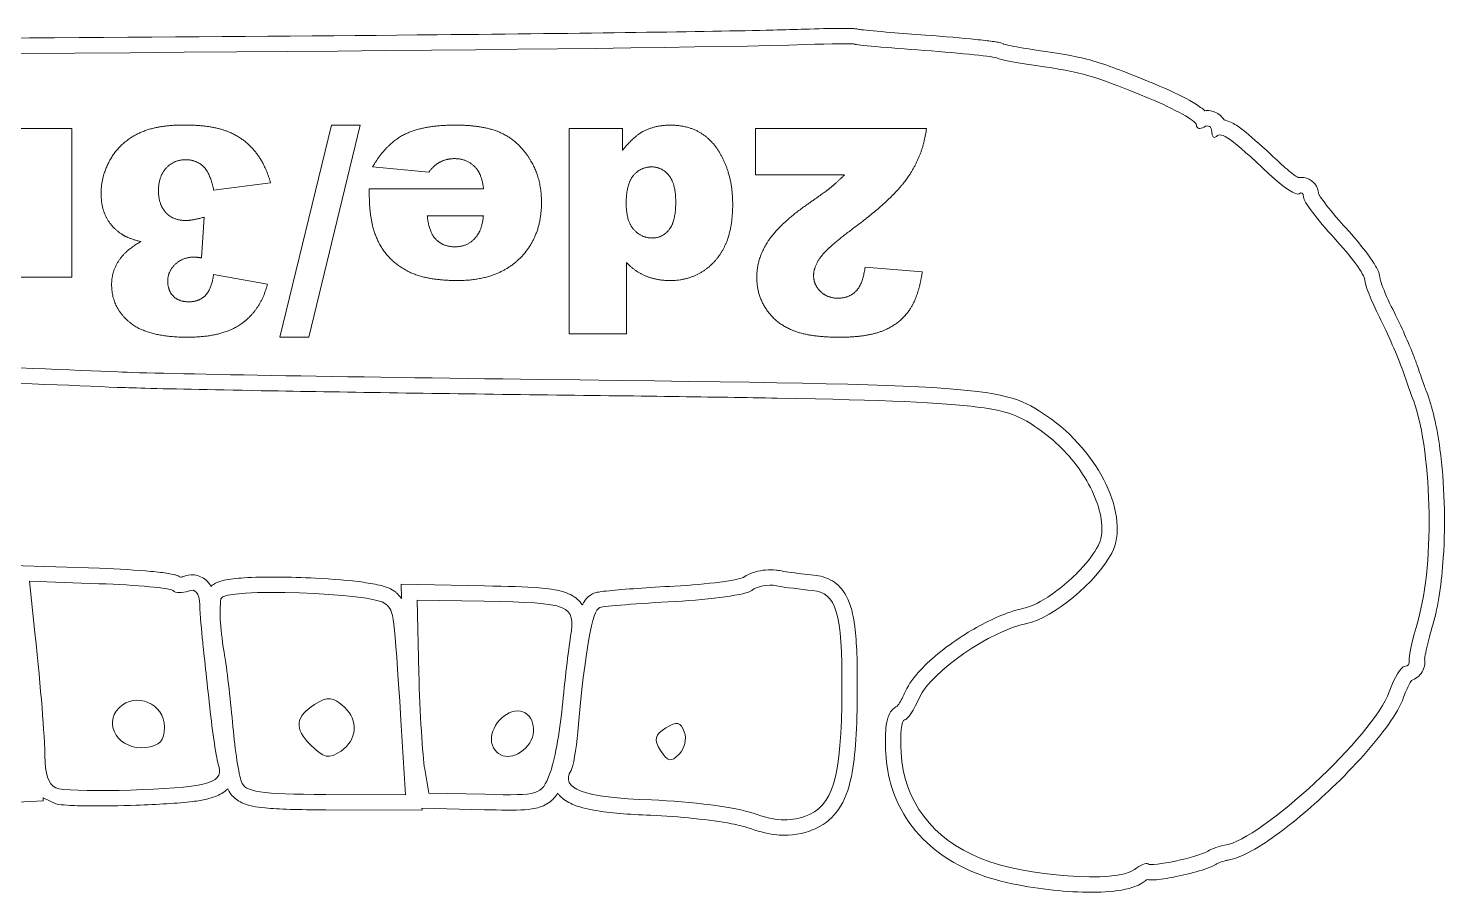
# Model space of a CAD drawing. Header units: millimetres. Extents: x 0 to 1091, y 0 to 786.
# Drawn here: x 814.9 to 1091.2, y 44.7 to 213.1 of the extents above; entities that cross this region are included whole.
import ezdxf

# ---------------------------------------------------------------- set-up
doc = ezdxf.new("R2010")
doc.units = ezdxf.units.MM
doc.layers.get('0').update_dxf_attribs({"lineweight": 5})

msp = doc.modelspace()

# ---------------------------------------------------------------- linework, layer by layer
at = {"color": 1}
for p, q in [((812.19, 193.6), (823.35, 193.6)), ((823.35, 193.6), (823.35, 164.62)), ((863.92, 152.92), (873.97, 194.28)), ((879.59, 194.28), (869.6, 152.92)), ((873.97, 194.28), (879.59, 194.28)), ((920.3, 153.6), (920.3, 193.6)), ((920.3, 193.6), (930.69, 193.6)), ((930.69, 193.6), (930.69, 189.32)), ((956.61, 193.6), (989.95, 193.6)), ((956.61, 184.54), (956.61, 193.6)), ((892.93, 185.09), (881.99, 186.1)), ((862.12, 183.04), (851.02, 181.57)), ((973.96, 184.54), (956.61, 184.54)), ((881.36, 181.87), (903.62, 181.87)), ((881.36, 180.61), (881.36, 181.87)), ((849.19, 176.33), (848.62, 168.39)), ((903.6, 176.55), (892.66, 176.55)), ((931.51, 167.46), (931.51, 153.6)), ((978, 166.59), (989.14, 165.69)), ((823.35, 164.62), (812.96, 164.62)), ((851.02, 165.17), (861.52, 163.29)), ((869.6, 152.92), (863.92, 152.92)), ((931.51, 153.6), (920.3, 153.6)), ((811.77, 108.46), (828.77, 107.88)), ((815.11, 105.35), (828.66, 104.88)), ((816.17, 95.32), (815.11, 105.35)), ((887.58, 104.76), (903.82, 104.46)), ((887.65, 101.99), (887.58, 104.76)), ((891.02, 87.53), (890.66, 101.7)), ((890.66, 101.7), (903.76, 101.46)), ((887.52, 78.25), (888.44, 63.74)), ((892.95, 64.08), (892.16, 68.73)), ((888.44, 63.74), (872.9, 63.8)), ((903.9, 63.83), (892.95, 64.08)), ((817.81, 62.56), (805.87, 61.91)), ((817.79, 63.14), (820.26, 61.96)), ((817.79, 63.14), (817.81, 62.56)), ((891.64, 60.73), (872.89, 60.8)), ((891.62, 61.11), (891.64, 60.73)), ((903.83, 60.83), (891.62, 61.11))]:
    msp.add_line(p, q, dxfattribs=at)
for points, knots in [([(412.38, 210.99), (412.41, 210.98), (412.56, 210.96), (412.76, 210.95), (413.5, 210.89), (415.04, 210.83), (417.18, 210.77), (424.88, 210.57), (440.73, 210.43), (462.29, 210.35), (525.94, 210.1), (639.62, 210.34), (743.53, 210.84), (799.95, 211.12), (853.49, 211.47), (894.59, 211.87), (923.87, 212.16), (946.84, 212.47), (960, 212.79), (962.4, 212.85), (964.47, 212.91), (966.19, 212.96)], [0.0022543, 0.0022543, 0.0022543, 0.0022543, 0.0129974, 0.0129974, 0.0129974, 0.0511166, 0.0511166, 0.0511166, 0.1885339, 0.1885339, 0.1885339, 0.5942669, 0.5942669, 0.5942669, 0.8145502, 0.8145502, 0.8145502, 0.9714567, 0.9714567, 0.9714567, 1, 1, 1, 1]), ([(966.19, 212.96), (968.81, 213.05), (971.22, 213.11), (973.02, 213.12), (973.91, 213.12), (974.66, 213.12), (975.23, 213.1), (975.52, 213.1), (975.75, 213.09), (976, 213.06), (976.13, 213.05), (976.25, 213.04), (976.46, 213.01), (976.55, 212.99), (976.65, 212.97), (976.83, 212.92)], [0.0000002, 0.0000002, 0.0000002, 0.0000002, 0.5, 0.5, 0.5, 0.75, 0.75, 0.75, 0.875, 0.875, 0.875, 0.9375, 0.9375, 0.9375, 0.9655778, 0.9655778, 0.9655778, 0.9655778]), ([(976.83, 212.92), (976.93, 212.9), (977.08, 212.88), (977.27, 212.86), (978.31, 212.74), (980.41, 212.54), (983.04, 212.33), (985.04, 212.16), (987.35, 211.98), (989.8, 211.81)], [0.1443759, 0.1443759, 0.1443759, 0.1443759, 0.2221084, 0.2221084, 0.2221084, 0.6645877, 0.6645877, 0.6645877, 1, 1, 1, 1]), ([(989.8, 211.81), (993.5, 211.54), (996.95, 211.24), (999.57, 210.96), (1000.88, 210.83), (1001.97, 210.7), (1002.82, 210.58), (1003.24, 210.52), (1003.6, 210.46), (1003.92, 210.4), (1004.09, 210.36), (1004.24, 210.33), (1004.43, 210.28), (1004.56, 210.24), (1004.71, 210.2), (1004.95, 210.09), (1004.98, 210.08), (1005.02, 210.06), (1005.06, 210.04)], [0.0000004, 0.0000004, 0.0000004, 0.0000004, 0.5, 0.5, 0.5, 0.75, 0.75, 0.75, 0.875, 0.875, 0.875, 0.9375, 0.9375, 0.9375, 0.9812419, 0.9812419, 0.9812419, 0.9870525, 0.9870525, 0.9870525, 0.9870525]), ([(1005.06, 210.04), (1005.15, 210.01), (1005.36, 209.96), (1005.61, 209.9), (1006.57, 209.68), (1008.32, 209.35), (1010.25, 209.05), (1010.73, 208.98), (1011.22, 208.9), (1011.72, 208.83)], [0.156892, 0.156892, 0.156892, 0.156892, 0.3015799, 0.3015799, 0.3015799, 0.8611263, 0.8611263, 0.8611263, 1, 1, 1, 1]), ([(1011.72, 208.83), (1015.7, 208.27), (1018.45, 207.82), (1021.24, 207.1), (1024.14, 206.34), (1026.97, 205.31), (1031.15, 203.62), (1032.15, 203.22), (1033.23, 202.78), (1034.4, 202.29)], [0, 0, 0, 0, 0.4370192, 0.4370192, 0.4370192, 0.8914728, 0.8914728, 0.8914728, 1, 1, 1, 1]), ([(1034.4, 202.29), (1037.06, 201.2), (1039.47, 200.05), (1041.3, 199.03), (1042.22, 198.51), (1042.99, 198.04), (1043.65, 197.54), (1043.85, 197.4), (1044.04, 197.24), (1044.23, 197.07)], [0.0000001, 0.0000001, 0.0000001, 0.0000001, 0.5, 0.5, 0.5, 0.75, 0.75, 0.75, 0.8241488, 0.8241488, 0.8241488, 0.8241488]), ([(1044.23, 197.07), (1044.39, 197.09), (1044.56, 197.1), (1044.73, 197.1), (1045.49, 197.11), (1046.34, 196.84), (1046.99, 196.35), (1047.4, 196.04), (1047.72, 195.66), (1047.96, 195.27)], [0.2349341, 0.2349341, 0.2349341, 0.2349341, 0.2913524, 0.2913524, 0.2913524, 0.5379894, 0.5379894, 0.5379894, 0.6918086, 0.6918086, 0.6918086, 0.6918086]), ([(1047.96, 195.27), (1048.06, 195.25), (1048.16, 195.23), (1048.25, 195.21), (1049.21, 194.97), (1049.9, 194.55), (1050.65, 194.03), (1051.95, 193.16), (1053.42, 191.89), (1055.52, 189.98), (1056.49, 189.1), (1057.59, 188.08), (1058.83, 186.9)], [0.2403287, 0.2403287, 0.2403287, 0.2403287, 0.2614654, 0.2614654, 0.2614654, 0.4728147, 0.4728147, 0.4728147, 0.8330343, 0.8330343, 0.8330343, 1, 1, 1, 1]), ([(1058.83, 186.9), (1059.79, 186), (1060.72, 185.22), (1061.5, 184.65), (1061.84, 184.4), (1062.14, 184.18), (1062.39, 184.03)], [0, 0, 0, 0, 0.3758079, 0.3758079, 0.3758079, 0.5398624, 0.5398624, 0.5398624, 0.5398624]), ([(1062.39, 184.03), (1062.89, 184.12), (1063.48, 184.11), (1064.02, 183.93), (1064.73, 183.71), (1065.29, 183.25), (1065.63, 182.81), (1066.14, 182.16), (1066.3, 181.57), (1066.38, 181.07), (1066.4, 180.98), (1066.41, 180.89), (1066.42, 180.8)], [0.2677418, 0.2677418, 0.2677418, 0.2677418, 0.4053054, 0.4053054, 0.4053054, 0.5823178, 0.5823178, 0.5823178, 0.8434661, 0.8434661, 0.8434661, 0.8914765, 0.8914765, 0.8914765, 0.8914765]), ([(1066.42, 180.8), (1066.49, 180.68), (1066.59, 180.51), (1066.72, 180.31), (1067.31, 179.41), (1068.43, 177.95), (1069.77, 176.39), (1070.35, 175.71), (1070.97, 175), (1071.62, 174.3)], [0.2164367, 0.2164367, 0.2164367, 0.2164367, 0.321048, 0.321048, 0.321048, 0.7944259, 0.7944259, 0.7944259, 1, 1, 1, 1]), ([(1071.62, 174.3), (1073.33, 172.45), (1074.88, 170.58), (1076.05, 168.99), (1076.63, 168.19), (1077.12, 167.47), (1077.51, 166.79), (1077.71, 166.44), (1077.88, 166.12), (1078.04, 165.74), (1078.16, 165.44), (1078.28, 165.12), (1078.35, 164.59), (1078.36, 164.5), (1078.37, 164.4), (1078.38, 164.29)], [0, 0, 0, 0, 0.5, 0.5, 0.5, 0.75, 0.75, 0.75, 0.875, 0.875, 0.875, 0.9743564, 0.9743564, 0.9743564, 0.991983, 0.991983, 0.991983, 0.991983]), ([(1078.38, 164.29), (1078.4, 164.19), (1078.47, 163.91), (1078.59, 163.56), (1078.95, 162.48), (1079.7, 160.68), (1080.56, 158.92), (1080.68, 158.68), (1080.8, 158.44), (1080.92, 158.2)], [0.1285113, 0.1285113, 0.1285113, 0.1285113, 0.3189094, 0.3189094, 0.3189094, 0.9180273, 0.9180273, 0.9180273, 1, 1, 1, 1]), ([(1080.92, 158.2), (1082.19, 155.7), (1083.69, 152.37), (1084.76, 149.68), (1085.09, 148.87), (1085.37, 148.11), (1085.61, 147.44)], [0.0000002, 0.0000002, 0.0000002, 0.0000002, 0.7675239, 0.7675239, 0.7675239, 1, 1, 1, 1]), ([(1085.61, 147.44), (1086.05, 146.18), (1086.46, 145), (1086.78, 144.09), (1086.96, 143.59), (1087.11, 143.17), (1087.21, 142.87), (1087.28, 142.67), (1087.34, 142.52), (1087.36, 142.47)], [0.0000003, 0.0000003, 0.0000003, 0.0000003, 0.4826091, 0.4826091, 0.4826091, 0.7530504, 0.7530504, 0.7530504, 0.93889, 0.93889, 0.93889, 0.93889]), ([(914.32, 141.7), (895.65, 141.93), (877.1, 142.21), (862.23, 142.47), (851.85, 142.65), (843.28, 142.83), (837.7, 142.98), (835.28, 143.04), (833.43, 143.1), (832.22, 143.15)], [0, 0, 0, 0, 0.5, 0.5, 0.5, 0.8487759, 0.8487759, 0.8487759, 1, 1, 1, 1]), ([(1011.69, 135.12), (1010.08, 136.22), (1008.89, 136.97), (1007.35, 137.6), (1005.68, 138.29), (1003.51, 138.85), (999.91, 139.32), (993.24, 140.19), (981.86, 140.67), (960.87, 141.05), (948.84, 141.27), (933.64, 141.46), (914.32, 141.7)], [0, 0, 0, 0, 0.191408, 0.191408, 0.191408, 0.397964, 0.397964, 0.397964, 0.78065, 0.78065, 0.78065, 1, 1, 1, 1]), ([(1087.36, 142.47), (1088.61, 139.37), (1089.45, 135.48), (1090.04, 131.12), (1090.92, 124.52), (1091.16, 116.9), (1090.7, 109.95), (1090.38, 105.09), (1089.73, 100.57), (1088.65, 96.87)], [0.0007189, 0.0007189, 0.0007189, 0.0007189, 0.2802396, 0.2802396, 0.2802396, 0.7038362, 0.7038362, 0.7038362, 1, 1, 1, 1]), ([(1023.41, 112.24), (1024.02, 113.39), (1024.29, 114.96), (1024.09, 116.87), (1023.78, 119.8), (1022.34, 123.45), (1019.97, 126.89), (1017.84, 129.97), (1014.99, 132.88), (1011.69, 135.12)], [0, 0, 0, 0, 0.256158, 0.256158, 0.256158, 0.648826, 0.648826, 0.648826, 1, 1, 1, 1]), ([(1008.94, 100.09), (1009.78, 100.25), (1011.18, 100.82), (1012.68, 101.71), (1015.07, 103.13), (1017.79, 105.32), (1019.94, 107.6), (1021.47, 109.22), (1022.72, 110.89), (1023.41, 112.24)], [0.0000001, 0.0000001, 0.0000001, 0.0000001, 0.2688549, 0.2688549, 0.2688549, 0.69683, 0.69683, 0.69683, 1, 1, 1, 1]), ([(828.77, 107.88), (832.54, 107.75), (836.07, 107.54), (838.77, 107.28), (840.12, 107.16), (841.26, 107.02), (842.17, 106.88), (842.62, 106.8), (843.01, 106.73), (843.42, 106.62), (843.62, 106.57), (843.82, 106.51), (844.08, 106.4), (844.22, 106.35), (844.37, 106.28), (844.58, 106.15)], [0, 0, 0, 0, 0.5, 0.5, 0.5, 0.75, 0.75, 0.75, 0.875, 0.875, 0.875, 0.9375, 0.9375, 0.9375, 0.9714488, 0.9714488, 0.9714488, 0.9714488]), ([(844.58, 106.15), (844.68, 106.16), (844.8, 106.19), (844.91, 106.22), (844.94, 106.23), (844.97, 106.24), (845, 106.25)], [0.669588, 0.669588, 0.669588, 0.669588, 0.9235561, 0.9235561, 0.9235561, 0.9999731, 0.9999731, 0.9999731, 0.9999731]), ([(845, 106.25), (845.64, 106.5), (846.42, 106.68), (847.31, 106.58), (848.09, 106.48), (848.93, 106.11), (849.53, 105.58), (849.96, 105.21), (850.27, 104.78), (850.5, 104.36)], [0, 0, 0, 0, 0.2348043, 0.2348043, 0.2348043, 0.4398908, 0.4398908, 0.4398908, 0.5875236, 0.5875236, 0.5875236, 0.5875236]), ([(850.5, 104.36), (850.83, 104.68), (851.13, 104.84), (851.4, 104.98), (852.02, 105.3), (852.51, 105.42), (853.05, 105.54), (854.16, 105.79), (855.43, 105.92), (856.95, 106.02), (860.73, 106.26), (865.89, 106.22), (870.84, 105.97), (874.25, 105.79), (877.54, 105.52), (880.2, 105.15), (881.53, 104.96), (882.69, 104.76), (883.7, 104.5), (884.23, 104.36), (884.71, 104.21), (885.21, 104), (885.61, 103.83), (886.02, 103.64), (886.52, 103.2), (886.59, 103.15), (886.65, 103.09), (886.72, 103.02), (886.72, 103.02), (886.72, 103.02), (886.72, 103.02), (886.72, 103.02), (886.72, 103.02), (886.72, 103.02)], [0.0326132, 0.0326132, 0.0326132, 0.0326132, 0.0588656, 0.0588656, 0.0588656, 0.1200563, 0.1200563, 0.1200563, 0.2469377, 0.2469377, 0.2469377, 0.5630399, 0.5630399, 0.5630399, 0.78152, 0.78152, 0.78152, 0.89076, 0.89076, 0.89076, 0.9480769, 0.9480769, 0.9480769, 0.994154, 0.994154, 0.994154, 1, 1, 1, 1.0000013, 1.0000013, 1.0000013, 1.0000026, 1.0000026, 1.0000026, 1.0000026]), ([(940.83, 104.41), (944.06, 104.57), (947.21, 104.87), (949.71, 105.2), (950.96, 105.37), (952.05, 105.56), (952.88, 105.73), (953.51, 105.86), (954.01, 106), (954.23, 106.07), (954.23, 106.07), (954.24, 106.08), (954.24, 106.08)], [0, 0, 0, 0, 0.4619714, 0.4619714, 0.4619714, 0.6929571, 0.6929571, 0.6929571, 0.8700318, 0.8700318, 0.8700318, 0.8751055, 0.8751055, 0.8751055, 0.8751055]), ([(954.24, 106.08), (955.02, 106.63), (955.8, 106.94), (956.61, 107.18), (957.9, 107.54), (959.25, 107.68), (960.64, 107.53), (960.86, 107.5), (961.07, 107.47), (961.29, 107.43), (961.29, 107.43), (961.29, 107.43), (961.29, 107.43)], [0.0325545, 0.0325545, 0.0325545, 0.0325545, 0.3729917, 0.3729917, 0.3729917, 0.9165104, 0.9165104, 0.9165104, 1, 1, 1, 1.0000048, 1.0000048, 1.0000048, 1.0000048]), ([(961.29, 107.43), (962.22, 107.26), (963.91, 107.01), (965.53, 106.81), (966.4, 106.7), (967.26, 106.61), (967.99, 106.54)], [0.0000011, 0.0000011, 0.0000011, 0.0000011, 0.6494888, 0.6494888, 0.6494888, 1, 1, 1, 1]), ([(967.99, 106.54), (969.21, 106.43), (970.48, 106.12), (971.63, 105.42), (972.75, 104.74), (973.68, 103.71), (974.32, 102.53), (975.23, 100.86), (975.69, 98.93), (975.99, 96.51), (976.39, 93.42), (976.5, 89.48), (976.48, 84.24)], [0.0000003, 0.0000003, 0.0000003, 0.0000003, 0.1953649, 0.1953649, 0.1953649, 0.3858984, 0.3858984, 0.3858984, 0.6552845, 0.6552845, 0.6552845, 1, 1, 1, 1]), ([(886.72, 103.02), (886.95, 102.8), (887.27, 102.49), (887.64, 102), (887.64, 102), (887.65, 101.99), (887.65, 101.99)], [0, 0, 0, 0, 0.1538031, 0.1538031, 0.1538031, 0.1554602, 0.1554602, 0.1554602, 0.1554602]), ([(903.82, 104.46), (908.34, 104.38), (911.75, 104.29), (914.39, 104.08), (916.22, 103.93), (917.69, 103.73), (919, 103.35), (920.07, 103.04), (921.08, 102.59), (921.95, 101.82), (922.3, 101.51), (922.61, 101.14), (922.87, 100.75)], [0, 0, 0, 0, 0.2683849, 0.2683849, 0.2683849, 0.4532128, 0.4532128, 0.4532128, 0.6027381, 0.6027381, 0.6027381, 0.6626874, 0.6626874, 0.6626874, 0.6626874]), ([(922.87, 100.75), (922.97, 100.96), (923.09, 101.16), (923.22, 101.36), (923.49, 101.78), (923.84, 102.23), (924.45, 102.64), (924.71, 102.82), (925.04, 102.99), (925.41, 103.1)], [0.8322353, 0.8322353, 0.8322353, 0.8322353, 0.875, 0.875, 0.875, 0.9618008, 0.9618008, 0.9618008, 1, 1, 1, 1]), ([(925.41, 103.1), (925.73, 103.2), (925.9, 103.22), (926.12, 103.26), (926.66, 103.36), (927.31, 103.43), (928.15, 103.52), (930.96, 103.8), (935.74, 104.14), (940.83, 104.41)], [0, 0, 0, 0, 0.083183, 0.083183, 0.083183, 0.295909, 0.295909, 0.295909, 1, 1, 1, 1]), ([(985.87, 83.92), (986.53, 85.39), (987.52, 86.68), (988.72, 87.97), (991.03, 90.47), (994.19, 92.94), (997.57, 95.07), (1000.44, 96.86), (1003.44, 98.39), (1006.27, 99.36), (1007.18, 99.66), (1008.06, 99.91), (1008.94, 100.09)], [0.0000004, 0.0000004, 0.0000004, 0.0000004, 0.1972635, 0.1972635, 0.1972635, 0.5768866, 0.5768866, 0.5768866, 0.897861, 0.897861, 0.897861, 1, 1, 1, 1]), ([(1088.65, 96.87), (1088.18, 95.29), (1087.78, 93.72), (1087.49, 92.46), (1087.32, 91.71), (1087.19, 91.07), (1087.12, 90.62), (1087.09, 90.44), (1087.07, 90.29), (1087.06, 90.19)], [0, 0, 0, 0, 0.4452494, 0.4452494, 0.4452494, 0.7093206, 0.7093206, 0.7093206, 0.815438, 0.815438, 0.815438, 0.815438]), ([(1087.06, 90.19), (1087.17, 89.35), (1087.01, 88.43), (1086.55, 87.67), (1086.08, 86.87), (1085.31, 86.28), (1084.48, 85.99)], [0.0571113, 0.0571113, 0.0571113, 0.0571113, 0.4193927, 0.4193927, 0.4193927, 0.7970995, 0.7970995, 0.7970995, 0.7970995]), ([(1084.48, 85.99), (1084.42, 85.89), (1084.34, 85.78), (1084.27, 85.65), (1083.87, 84.97), (1083.38, 83.91), (1082.97, 82.78)], [0.4374938, 0.4374938, 0.4374938, 0.4374938, 0.5274959, 0.5274959, 0.5274959, 1, 1, 1, 1]), ([(976.48, 84.24), (976.45, 76.77), (976.17, 71.43), (975.32, 67.32), (974.78, 64.74), (974.01, 62.61), (972.8, 60.86), (971.72, 59.3), (970.27, 58.09), (968.67, 57.3), (968.17, 57.06), (967.67, 56.85), (967.15, 56.67), (967.15, 56.67), (967.15, 56.67), (967.15, 56.67)], [0, 0, 0, 0, 0.424334, 0.424334, 0.424334, 0.690649, 0.690649, 0.690649, 0.927341, 0.927341, 0.927341, 1, 1, 1, 1.000001, 1.000001, 1.000001, 1.000001]), ([(984.26, 81), (984.34, 81.12), (984.45, 81.26), (984.56, 81.43), (984.95, 82.03), (985.44, 82.94), (985.87, 83.92)], [0.4039727, 0.4039727, 0.4039727, 0.4039727, 0.5364082, 0.5364082, 0.5364082, 1, 1, 1, 1]), ([(982.02, 71.82), (981.91, 73.7), (981.93, 75.39), (982.07, 76.78), (982.14, 77.44), (982.22, 78.01), (982.41, 78.64), (982.51, 78.99), (982.63, 79.36), (982.98, 79.88), (983.18, 80.17), (983.46, 80.53), (984, 80.86), (984.08, 80.91), (984.16, 80.96), (984.26, 81)], [0, 0, 0, 0, 0.5, 0.5, 0.5, 0.7364245, 0.7364245, 0.7364245, 0.8682123, 0.8682123, 0.8682123, 0.9415515, 0.9415515, 0.9415515, 0.9528429, 0.9528429, 0.9528429, 0.9528429]), ([(1082.97, 82.78), (1082.34, 81.05), (1081.31, 79.32), (1080, 77.46), (1077.29, 73.61), (1073.33, 69.24), (1069.04, 65.13), (1065.41, 61.65), (1061.57, 58.38), (1058.06, 55.85), (1056.17, 54.48), (1054.37, 53.33), (1052.7, 52.46), (1051.36, 51.77), (1050.12, 51.25), (1048.79, 51), (1048.7, 50.98), (1048.61, 50.96), (1048.51, 50.95)], [0, 0, 0, 0, 0.152601, 0.152601, 0.152601, 0.467819, 0.467819, 0.467819, 0.733909, 0.733909, 0.733909, 0.877438, 0.877438, 0.877438, 0.991874, 0.991874, 0.991874, 1, 1, 1, 1]), ([(999.45, 48.53), (993.6, 50.92), (988.97, 54.57), (985.96, 59.28), (983.62, 62.93), (982.29, 67.2), (982.02, 71.82)], [0, 0, 0, 0, 0.562964, 0.562964, 0.562964, 1, 1, 1, 1]), ([(853.76, 64.9), (853.03, 64.17), (852.21, 63.74), (851.36, 63.41), (850.82, 63.2), (850.27, 63.03), (849.67, 62.88)], [0.5322163, 0.5322163, 0.5322163, 0.5322163, 0.8186274, 0.8186274, 0.8186274, 0.9999995, 0.9999995, 0.9999995, 0.9999995]), ([(872.89, 60.8), (867.4, 60.83), (863.72, 60.91), (861.05, 61.17), (859.22, 61.36), (857.84, 61.59), (856.54, 62.19), (855.75, 62.55), (854.98, 63.1), (854.42, 63.82), (854.14, 64.16), (853.92, 64.54), (853.76, 64.9)], [0, 0, 0, 0, 0.4218188, 0.4218188, 0.4218188, 0.7109094, 0.7109094, 0.7109094, 0.888085, 0.888085, 0.888085, 0.9749007, 0.9749007, 0.9749007, 0.9749007]), ([(918.08, 64.05), (918.04, 63.99), (918, 63.93), (917.96, 63.87), (917.5, 63.17), (916.81, 62.45), (915.99, 61.96), (915.07, 61.41), (914.07, 61.13), (913.04, 60.98), (911.24, 60.7), (909.18, 60.72), (906.1, 60.78), (905.39, 60.79), (904.64, 60.81), (903.83, 60.83)], [0.2129098, 0.2129098, 0.2129098, 0.2129098, 0.2279726, 0.2279726, 0.2279726, 0.4007326, 0.4007326, 0.4007326, 0.5924009, 0.5924009, 0.5924009, 0.9244815, 0.9244815, 0.9244815, 1, 1, 1, 1]), ([(936.24, 59.74), (931.77, 59.9), (928.23, 60.19), (925.44, 60.67), (923.66, 60.98), (922.18, 61.35), (920.88, 61.93), (919.99, 62.33), (919.16, 62.83), (918.45, 63.6), (918.32, 63.74), (918.2, 63.89), (918.08, 64.05)], [0, 0, 0, 0, 0.3289188, 0.3289188, 0.3289188, 0.5394549, 0.5394549, 0.5394549, 0.6840767, 0.6840767, 0.6840767, 0.7099458, 0.7099458, 0.7099458, 0.7099458]), ([(849.67, 62.88), (849.67, 62.88), (849.67, 62.88), (849.67, 62.88), (848.87, 62.68), (847.98, 62.55), (846.89, 62.42), (844.08, 62.09), (840.06, 61.84), (835.93, 61.7), (832.74, 61.58), (829.49, 61.53), (826.74, 61.56), (825.13, 61.58), (823.69, 61.62), (822.5, 61.71), (821.65, 61.76), (820.94, 61.83), (820.26, 61.96)], [-0.000002, -0.000002, -0.000002, -0.000002, 0, 0, 0, 0.132193, 0.132193, 0.132193, 0.472773, 0.472773, 0.472773, 0.736386, 0.736386, 0.736386, 0.890112, 0.890112, 0.890112, 1, 1, 1, 1]), ([(955.16, 57.31), (954.57, 57.52), (953.39, 57.82), (951.93, 58.1), (947.93, 58.85), (941.7, 59.53), (936.24, 59.74)], [0, 0, 0, 0, 0.267484, 0.267484, 0.267484, 1, 1, 1, 1]), ([(967.15, 56.67), (967.15, 56.67), (967.15, 56.67), (967.15, 56.67), (965.01, 55.92), (962.72, 55.68), (960.34, 55.99), (958.69, 56.21), (957, 56.66), (955.16, 57.31)], [-0.000002, -0.000002, -0.000002, -0.000002, 0, 0, 0, 0.591575, 0.591575, 0.591575, 1, 1, 1, 1]), ([(1046.37, 50.18), (1045.81, 49.84), (1045.31, 49.64), (1044.74, 49.43), (1043.42, 48.94), (1041.78, 48.5), (1040.1, 48.11), (1038.57, 47.76), (1037.03, 47.46), (1035.73, 47.29), (1035.08, 47.21), (1034.49, 47.15), (1033.91, 47.14), (1033.61, 47.14), (1033.33, 47.15), (1032.95, 47.2)], [0.0000001, 0.0000001, 0.0000001, 0.0000001, 0.1328725, 0.1328725, 0.1328725, 0.4407073, 0.4407073, 0.4407073, 0.7203537, 0.7203537, 0.7203537, 0.8601768, 0.8601768, 0.8601768, 0.9292231, 0.9292231, 0.9292231, 0.9292231]), ([(1048.51, 50.95), (1048.31, 50.92), (1047.74, 50.77), (1047.25, 50.58), (1046.86, 50.44), (1046.49, 50.25), (1046.37, 50.18)], [0.0000034, 0.0000034, 0.0000034, 0.0000034, 0.5552018, 0.5552018, 0.5552018, 1, 1, 1, 1]), ([(1032.3, 46.78), (1031.38, 46.09), (1030.45, 45.76), (1029.44, 45.49), (1027.6, 45), (1025.46, 44.81), (1023.04, 44.76), (1018.44, 44.66), (1012.91, 45.17), (1007.83, 46.16), (1004.77, 46.76), (1001.89, 47.54), (999.45, 48.53)], [0.0000001, 0.0000001, 0.0000001, 0.0000001, 0.1193648, 0.1193648, 0.1193648, 0.3369631, 0.3369631, 0.3369631, 0.7504181, 0.7504181, 0.7504181, 1, 1, 1, 1]), ([(1032.95, 47.2), (1032.87, 47.16), (1032.78, 47.11), (1032.69, 47.05), (1032.57, 46.97), (1032.44, 46.88), (1032.3, 46.78)], [0.7160288, 0.7160288, 0.7160288, 0.7160288, 0.834306, 0.834306, 0.834306, 1, 1, 1, 1])]:
    msp.add_open_spline(points, degree=3, knots=knots, dxfattribs=at)
for points, degree in [([(411.88, 208.03), (422.52, 206.2), (905.51, 207.89), (966.29, 209.97)], 3), ([(966.29, 209.97), (971.49, 210.14), (975.85, 210.17), (975.99, 210.03)], 3), ([(975.99, 210.03), (976.13, 209.89), (982.25, 209.34), (989.59, 208.81)], 3), ([(989.59, 208.81), (996.92, 208.28), (1003.31, 207.62), (1003.78, 207.33)], 3), ([(1003.78, 207.33), (1004.24, 207.04), (1007.63, 206.38), (1011.3, 205.86)], 3), ([(1011.3, 205.86), (1020.33, 204.59), (1022.46, 203.97), (1033.26, 199.52)], 3), ([(1033.26, 199.52), (1038.39, 197.4), (1042.58, 195.07), (1042.58, 194.32)], 3), ([(836.18, 192.55), (839.61, 194.28), (845.21, 194.28)], 2), ([(845.21, 194.28), (850.66, 194.28), (853.81, 193)], 2), ([(888.04, 192.36), (891.59, 194.26), (898.22, 194.26)], 2), ([(898.22, 194.26), (903.98, 194.26), (907.28, 192.63)], 2), ([(934.67, 193), (937.08, 194.26), (940.02, 194.26)], 2), ([(940.02, 194.26), (945.94, 194.26), (949.07, 189.75)], 2), ([(989.95, 193.6), (989.38, 188.66), (986.48, 184.31)], 2), ([(1042.58, 194.32), (1042.58, 193.57), (1043.25, 193.38), (1044.07, 193.89)], 3), ([(1044.07, 193.89), (1044.89, 194.39), (1045.56, 193.99), (1045.56, 192.98)], 3), ([(830.91, 187.61), (832.74, 190.82), (836.18, 192.55)], 2), ([(853.81, 193), (856.97, 191.72), (859, 189.25)], 2), ([(881.99, 186.1), (884.5, 190.46), (888.04, 192.36)], 2), ([(907.28, 192.63), (910.58, 191.01), (912.75, 187.47)], 2), ([(930.69, 189.32), (932.87, 192.05), (934.67, 193)], 2), ([(1045.56, 192.98), (1045.56, 191.98), (1045.97, 191.56), (1046.47, 192.06)], 3), ([(1046.47, 192.06), (1047.46, 193.06), (1049.35, 191.71), (1056.78, 184.72)], 3), ([(859, 189.25), (861.03, 186.78), (862.12, 183.04)], 2), ([(949.07, 189.75), (952.19, 185.25), (952.19, 178.81)], 2), ([(829.08, 180.91), (829.08, 184.41), (830.91, 187.61)], 2), ([(841.75, 185.88), (840.27, 184.24), (840.27, 181.51)], 2), ([(845.48, 187.52), (843.24, 187.52), (841.75, 185.88)], 2), ([(848.99, 186.22), (847.61, 187.52), (845.48, 187.52)], 2), ([(851.02, 181.57), (850.36, 184.92), (848.99, 186.22)], 2), ([(894.87, 186.92), (893.96, 186.4), (892.93, 185.09)], 2), ([(897.98, 187.73), (896.34, 187.73), (894.87, 186.92)], 2), ([(902.18, 185.85), (900.57, 187.73), (897.98, 187.73)], 2), ([(903.62, 181.87), (903.32, 184.54), (902.18, 185.85)], 2), ([(912.75, 187.47), (914.92, 183.94), (914.92, 179.17)], 2), ([(936.39, 186.12), (934.27, 186.12), (932.85, 184.46)], 2), ([(939.74, 184.47), (938.39, 186.12), (936.39, 186.12)], 2), ([(932.85, 184.46), (931.43, 182.8), (931.43, 179.03)], 2), ([(941.09, 179.28), (941.09, 182.82), (939.74, 184.47)], 2), ([(971.3, 182.11), (972.44, 183.04), (973.96, 184.54)], 2), ([(986.48, 184.31), (983.57, 179.96), (975.57, 174.04)], 2), ([(1056.78, 184.72), (1059.52, 182.13), (1062.14, 180.4), (1062.61, 180.86)], 3), ([(830.19, 176.12), (829.08, 178.13), (829.08, 180.91)], 2), ([(840.27, 181.51), (840.27, 178.73), (841.7, 177.2)], 2), ([(883.24, 171.31), (881.36, 174.88), (881.36, 180.61)], 2), ([(966.82, 178.87), (970.17, 181.19), (971.3, 182.11)], 2), ([(1062.61, 180.86), (1063.07, 181.33), (1063.45, 181.04), (1063.45, 180.22)], 3), ([(1063.45, 180.22), (1063.45, 179.4), (1066.14, 175.82), (1069.42, 172.27)], 3), ([(841.7, 177.2), (843.13, 175.67), (845.59, 175.67)], 2), ([(914.92, 179.17), (914.92, 172.37), (910.57, 168.17)], 2), ([(931.43, 179.03), (931.43, 175.62), (932.87, 173.94)], 2), ([(939.78, 173.87), (941.09, 175.48), (941.09, 179.28)], 2), ([(952.19, 178.81), (952.19, 171.61), (948.74, 167.79)], 2), ([(959.03, 171.55), (961.17, 174.88), (966.82, 178.87)], 2), ([(833.28, 172.89), (831.29, 174.12), (830.19, 176.12)], 2), ([(845.59, 175.67), (846.9, 175.67), (849.19, 176.33)], 2), ([(892.66, 176.55), (892.98, 173.33), (894.39, 171.94)], 2), ([(902.31, 172.65), (903.32, 173.96), (903.6, 176.55)], 2), ([(832.55, 167.87), (833.96, 169.97), (836.83, 171.55)], 2), ([(836.83, 171.55), (834.51, 172.13), (833.28, 172.89)], 2), ([(888.73, 165.85), (885.12, 167.73), (883.24, 171.31)], 2), ([(894.39, 171.94), (895.79, 170.54), (898.08, 170.54)], 2), ([(898.08, 170.54), (900.73, 170.54), (902.31, 172.65)], 2), ([(932.87, 173.94), (934.32, 172.26), (936.53, 172.26)], 2), ([(936.53, 172.26), (938.47, 172.26), (939.78, 173.87)], 2), ([(956.88, 164.57), (956.88, 168.23), (959.03, 171.55)], 2), ([(975.57, 174.04), (970.69, 170.41), (969.33, 168.53)], 2), ([(1069.42, 172.27), (1072.7, 168.71), (1075.38, 165.05), (1075.38, 164.13)], 3), ([(847.17, 168.53), (844.99, 168.53), (843.53, 167.13)], 2), ([(848.62, 168.39), (847.69, 168.53), (847.17, 168.53)], 2), ([(969.33, 168.53), (967.96, 166.64), (967.96, 164.95)], 2), ([(831.13, 163.18), (831.13, 165.77), (832.55, 167.87)], 2), ([(843.53, 167.13), (842.07, 165.74), (842.07, 163.83)], 2), ([(898.55, 163.97), (892.33, 163.97), (888.73, 165.85)], 2), ([(910.57, 168.17), (906.22, 163.97), (898.55, 163.97)], 2), ([(935.26, 164.84), (933.15, 165.72), (931.51, 167.46)], 2), ([(948.74, 167.79), (945.29, 163.97), (939.97, 163.97)], 2), ([(976.19, 161.87), (977.54, 163.2), (978, 166.59)], 2), ([(834.62, 155.84), (831.13, 158.76), (831.13, 163.18)], 2), ([(842.07, 163.83), (842.07, 162), (843.16, 160.91)], 2), ([(849.35, 161.01), (850.58, 162.2), (851.02, 165.17)], 2), ([(861.52, 163.29), (860.21, 158.27), (856.49, 155.59)], 2), ([(939.97, 163.97), (937.38, 163.97), (935.26, 164.84)], 2), ([(958.75, 158.36), (956.88, 161.13), (956.88, 164.57)], 2), ([(967.96, 164.95), (967.96, 163.12), (969.31, 161.83)], 2), ([(989.14, 165.69), (988.48, 160.99), (986.73, 158.36)], 2), ([(1075.38, 164.13), (1075.38, 163.21), (1076.67, 159.93), (1078.25, 156.83)], 3), ([(843.16, 160.91), (844.25, 159.82), (846.16, 159.82)], 2), ([(846.16, 159.82), (848.13, 159.82), (849.35, 161.01)], 2), ([(969.31, 161.83), (970.66, 160.53), (972.71, 160.53)], 2), ([(972.71, 160.53), (974.84, 160.53), (976.19, 161.87)], 2), ([(963.88, 154.26), (960.62, 155.59), (958.75, 158.36)], 2), ([(986.73, 158.36), (984.99, 155.73), (981.81, 154.32)], 2), ([(845.94, 152.92), (838.11, 152.92), (834.62, 155.84)], 2), ([(856.49, 155.59), (852.76, 152.92), (845.94, 152.92)], 2), ([(1078.25, 156.83), (1079.83, 153.74), (1081.86, 149.07), (1082.78, 146.45)], 3), ([(973.01, 152.92), (967.14, 152.92), (963.88, 154.26)], 2), ([(981.81, 154.32), (978.63, 152.92), (973.01, 152.92)], 2), ([(832.35, 146.15), (824.56, 146.48), (808.12, 147.14), (795.82, 147.6)], 3), ([(1082.78, 146.45), (1083.69, 143.84), (1084.49, 141.55), (1084.57, 141.37)], 3), ([(832.22, 143.15), (824.44, 143.49), (808, 144.14), (795.71, 144.61)], 3), ([(914.35, 144.7), (877.04, 145.16), (840.14, 145.81), (832.35, 146.15)], 3), ([(1013.38, 137.6), (1004.78, 143.45), (1002.47, 143.61), (914.35, 144.7)], 3), ([(1084.57, 141.37), (1088.48, 131.7), (1089.1, 109.07), (1085.77, 97.72)], 3), ([(1026.08, 110.85), (1029.74, 117.88), (1023.7, 130.59), (1013.38, 137.6)], 3), ([(1009.53, 97.15), (1014.63, 98.17), (1023.14, 105.22), (1026.08, 110.85)], 3), ([(828.66, 104.88), (836.12, 104.63), (842.61, 104.02), (843.1, 103.54)], 3), ([(843.1, 103.54), (843.59, 103.05), (844.92, 103.01), (846.07, 103.45)], 3), ([(846.07, 103.45), (847.48, 103.99), (848.21, 103.11), (848.31, 100.74)], 3), ([(852.43, 101.96), (852.69, 104.14), (882.34, 103.16), (884.6, 100.91)], 3), ([(940.98, 101.41), (948.16, 101.78), (954.87, 102.75), (955.89, 103.56)], 3), ([(955.89, 103.56), (956.91, 104.38), (959.09, 104.79), (960.73, 104.48)], 3), ([(960.73, 104.48), (962.37, 104.17), (965.52, 103.76), (967.72, 103.56)], 3), ([(967.72, 103.56), (972.4, 103.13), (973.54, 99.31), (973.48, 84.25)], 3), ([(848.31, 100.74), (848.39, 98.81), (848.65, 95.55), (848.88, 93.5)], 3), ([(853.21, 90.52), (852.31, 96.06), (852.1, 99.11), (852.43, 101.96)], 3), ([(884.6, 100.91), (886.19, 99.31), (886.16, 99.6), (887.52, 78.25)], 3), ([(903.76, 101.46), (920.58, 101.16), (921.56, 100.76), (920.59, 94.64)], 3), ([(922, 76.01), (923.46, 92.27), (924.78, 99.77), (926.29, 100.23)], 3), ([(926.29, 100.23), (927.19, 100.51), (933.8, 101.04), (940.98, 101.41)], 3), ([(988.62, 82.7), (990.83, 87.69), (1002.47, 95.73), (1009.53, 97.15)], 3), ([(1085.77, 97.72), (1084.69, 94.03), (1083.92, 90.5), (1084.06, 89.89)], 3), ([(818.18, 70.12), (817.97, 76.61), (817.42, 83.5), (816.17, 95.32)], 3), ([(920.59, 94.64), (920.17, 91.96), (919.44, 85.75), (918.98, 80.83)], 3), ([(848.88, 93.5), (849.12, 91.45), (849.73, 85.75), (850.25, 80.83)], 3), ([(854.78, 77.01), (854.38, 81.57), (853.67, 87.65), (853.21, 90.52)], 3), ([(1083.14, 88.77), (1082.48, 88.77), (1081.13, 86.53), (1080.15, 83.8)], 3), ([(1084.06, 89.89), (1084.21, 89.27), (1083.79, 88.77), (1083.14, 88.77)], 3), ([(892.16, 68.73), (891.73, 71.28), (891.21, 79.74), (891.02, 87.53)], 3), ([(841.44, 76.93), (841.43, 81.55), (835.82, 83.93), (832.58, 80.69)], 3), ([(876.53, 80.79), (874.21, 82.89), (873.32, 82.97), (870.67, 81.31)], 3), ([(973.48, 84.25), (973.41, 66.83), (971.83, 61.48), (966.17, 59.5)], 3), ([(1080.15, 83.8), (1077.06, 75.27), (1055.32, 55.02), (1048.06, 53.91)], 3), ([(832.58, 80.69), (829.32, 77.42), (832.67, 72.36), (837.73, 72.94)], 3), ([(850.25, 80.83), (850.77, 75.9), (851.56, 70.73), (852, 69.32)], 3), ([(870.67, 81.31), (866.94, 78.99), (866.71, 76.65), (869.89, 73.48)], 3), ([(875.86, 72.27), (878.97, 74.41), (879.28, 78.3), (876.53, 80.79)], 3), ([(918.98, 80.83), (918.52, 75.9), (917.4, 70.01), (916.5, 67.73)], 3), ([(985.67, 78.33), (986.23, 78.33), (987.55, 80.3), (988.62, 82.7)], 3), ([(910.27, 80.08), (907.28, 80.08), (904.33, 76.06), (905.35, 73.39)], 3), ([(912.26, 73.35), (914.45, 75.99), (913.24, 80.08), (910.27, 80.08)], 3), ([(942.76, 76.02), (942.02, 77.96), (941.29, 78.11), (939.13, 76.76)], 3), ([(985.01, 72), (984.81, 75.48), (985.11, 78.33), (985.67, 78.33)], 3), ([(837.73, 72.94), (840.55, 73.27), (841.45, 74.24), (841.44, 76.93)], 3), ([(856.43, 66.29), (855.91, 67.63), (855.17, 72.45), (854.78, 77.01)], 3), ([(920.68, 68.49), (921.1, 69.16), (921.69, 72.55), (922, 76.01)], 3), ([(939.13, 76.76), (936.97, 75.41), (936.77, 74.55), (938.12, 72.39)], 3), ([(941.75, 71.64), (942.82, 72.71), (943.28, 74.68), (942.76, 76.02)], 3), ([(869.89, 73.48), (872.49, 70.87), (873.51, 70.67), (875.86, 72.27)], 3), ([(905.35, 73.39), (906.46, 70.51), (909.89, 70.49), (912.26, 73.35)], 3), ([(938.12, 72.39), (939.5, 70.17), (940.15, 70.04), (941.75, 71.64)], 3), ([(1000.58, 51.31), (991.03, 55.2), (985.56, 62.47), (985.01, 72)], 3), ([(820.83, 64.91), (819.18, 65.23), (818.29, 66.97), (818.18, 70.12)], 3), ([(852, 69.32), (852.58, 67.48), (851.72, 66.49), (848.94, 65.79)], 3), ([(916.5, 67.73), (914.89, 63.67), (914.59, 63.58), (903.9, 63.83)], 3), ([(936.35, 62.73), (922.97, 63.23), (918.46, 64.89), (920.68, 68.49)], 3), ([(848.94, 65.79), (844.77, 64.74), (824.91, 64.12), (820.83, 64.91)], 3), ([(872.9, 63.8), (859.96, 63.86), (857.2, 64.27), (856.43, 66.29)], 3), ([(956.16, 60.14), (952.94, 61.28), (944.02, 62.45), (936.35, 62.73)], 3), ([(966.17, 59.5), (963.21, 58.47), (960.35, 58.66), (956.16, 60.14)], 3), ([(1044.82, 52.75), (1042.85, 51.56), (1033.83, 49.64), (1033.14, 50.26)], 3), ([(1048.06, 53.91), (1047.1, 53.77), (1045.64, 53.24), (1044.82, 52.75)], 3), ([(1030.51, 49.18), (1026.93, 46.51), (1009.28, 47.76), (1000.58, 51.31)], 3), ([(1033.14, 50.26), (1032.84, 50.53), (1031.66, 50.05), (1030.51, 49.18)], 3)]:
    msp.add_open_spline(points, degree=degree, dxfattribs=at)

doc.saveas('drawing.dxf')
